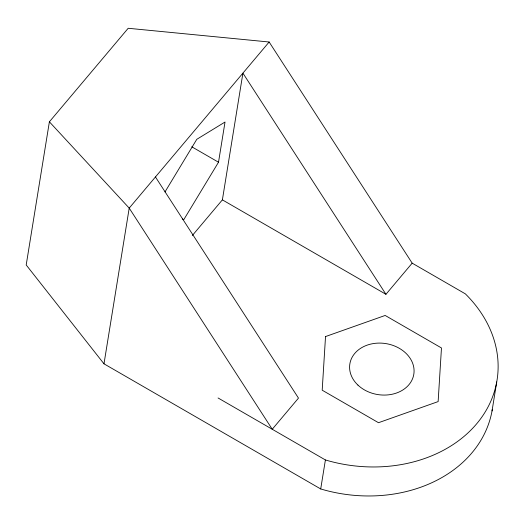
<?xml version="1.0" encoding="UTF-8"?>
<svg xmlns="http://www.w3.org/2000/svg" width="524" height="524" viewBox="0 0 524 524"><rect width="100%" height="100%" fill="white"/><g stroke="black" fill="none" stroke-linecap="round" stroke-linejoin="round"><path stroke-width="0.79" d="M218.063 397.971L325.404 459.954A134.989 107.525 9.2 0 0 476.644 423.824A134.989 107.525 9.2 0 0 465.345 293.853L412.178 263.153L269.146 42.005L128.19 28.276L49.387 121.81L26.2 264.967L103.988 363.82L320.708 488.958A134.989 107.525 9.2 0 0 492.305 409.382M103.988 363.82L129.212 208.107L269.146 42.005M182.365 218.875L183.773 219.687L218.515 162.224L225.025 122.033L196.788 139.312L164.981 191.935M192.354 235.505L222.386 199.86L242.913 73.15L385.946 294.298L412.178 263.153M320.708 488.958L325.404 459.954M492.036 410.94L496.732 381.937M191.777 146.786L218.515 162.224M222.386 199.86L385.946 294.298M49.387 121.81L129.212 208.107L272.244 429.254L298.483 398.109L155.451 176.961M325.528 336.565L322.195 390.197L378.498 422.711L438.136 401.594L441.47 347.962L385.166 315.455L325.528 336.565M357.925 385.088A32.396 25.807 9.2 0 0 412.526 378.813A32.396 25.807 9.2 0 0 375.046 343.338A32.396 25.807 9.2 0 0 357.925 385.088"/></g></svg>
